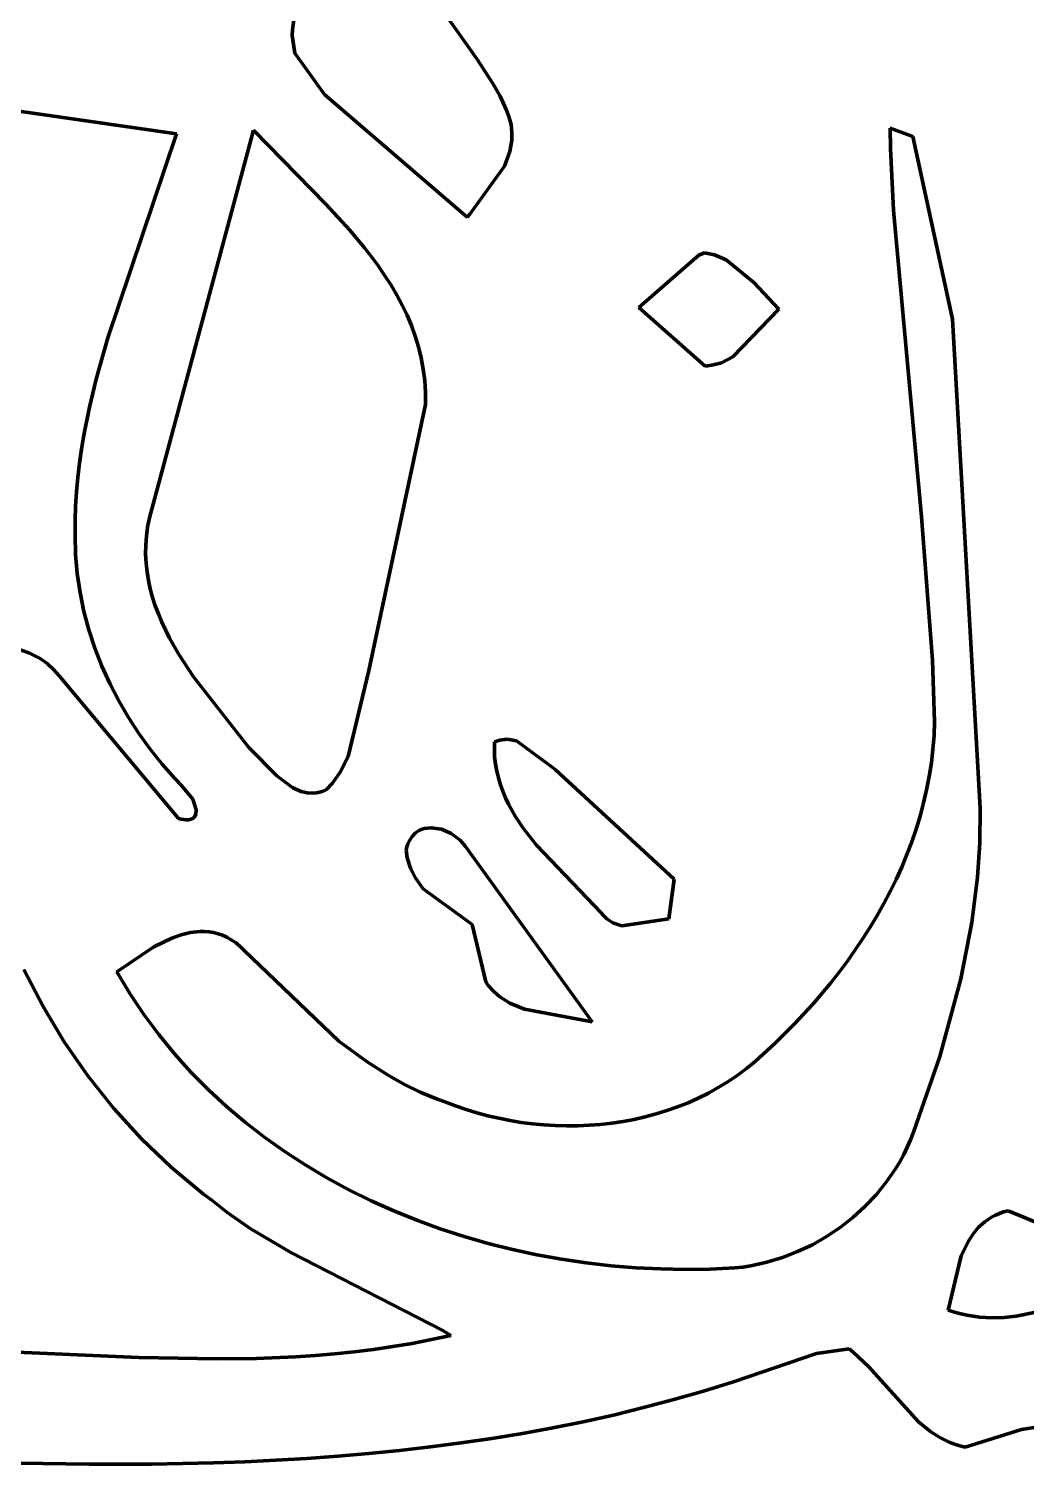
# Model space of a CAD drawing. Header units: millimetres. Extents: x 0 to 14, y 0 to 17.6.
# Drawn here: x 1.681 to 2.643, y 9.77 to 11.154 of the extents above; entities that cross this region are included whole.
import ezdxf

# ---------------------------------------------------------------- set-up
doc = ezdxf.new("R2010")
doc.units = ezdxf.units.MM
doc.layers.add('color#010506ff', color=7, linetype='CONTINUOUS', lineweight=100)
doc.layers.add('color#ffffffff', color=7, linetype='CONTINUOUS', lineweight=100)

msp = doc.modelspace()

# ---------------------------------------------------------------- linework, layer by layer
at = {"layer": 'color#010506ff'}
for p, q in [((2.1134, 11.1254), (2.0681, 11.1894)), ((1.9373, 11.1661), (1.9356, 11.1531)), ((1.9356, 11.1531), (1.9353, 11.1479)), ((1.9353, 11.1479), (1.9379, 11.1309)), ((1.9379, 11.1309), (1.9666, 11.0911)), ((2.1291, 11.1017), (2.1134, 11.1254)), ((1.8238, 11.0532), (1.4625, 11.1049)), ((1.9666, 11.0911), (2.1042, 10.9727)), ((2.136, 11.0894), (2.1291, 11.1017)), ((2.1419, 11.0765), (2.136, 11.0894)), ((2.1445, 11.0699), (2.1419, 11.0765)), ((2.1465, 11.0621), (2.1445, 11.0699)), ((2.1474, 11.0544), (2.1465, 11.0621)), ((1.7576, 10.8564), (1.8238, 11.0532)), ((1.8982, 11.0567), (1.7978, 10.6829)), ((1.968, 10.9853), (1.8982, 11.0567)), ((2.1454, 11.036), (2.1473, 11.0469)), ((2.1473, 11.0469), (2.1474, 11.0544)), ((2.5121, 11.0587), (2.5126, 11.0389)), ((2.5341, 11.0504), (2.5121, 11.0587)), ((2.5722, 10.8743), (2.5341, 11.0504)), ((2.1402, 11.022), (2.1454, 11.036)), ((2.5126, 11.0389), (2.5154, 10.9796)), ((2.1066, 10.9755), (2.1402, 11.022)), ((1.9909, 10.9603), (1.968, 10.9853)), ((2.5154, 10.9796), (2.5425, 10.6837)), ((2.1042, 10.9727), (2.1066, 10.9755)), ((2.0053, 10.9431), (1.9909, 10.9603)), ((2.0121, 10.9343), (2.0053, 10.9431)), ((2.3275, 10.9362), (2.2698, 10.8855)), ((2.333, 10.9383), (2.3275, 10.9362)), ((2.3426, 10.9365), (2.333, 10.9383)), ((2.3541, 10.9317), (2.3426, 10.9365)), ((2.0187, 10.9254), (2.0121, 10.9343)), ((2.0249, 10.9163), (2.0187, 10.9254)), ((2.3808, 10.9096), (2.3541, 10.9317)), ((2.0308, 10.907), (2.0249, 10.9163)), ((2.4047, 10.8839), (2.3808, 10.9096)), ((2.0364, 10.8976), (2.0308, 10.907)), ((2.0415, 10.888), (2.0364, 10.8976)), ((2.0462, 10.8782), (2.0415, 10.888)), ((2.2698, 10.8855), (2.3338, 10.8291)), ((2.3604, 10.8381), (2.4047, 10.8839)), ((2.0504, 10.8682), (2.0462, 10.8782)), ((2.0541, 10.858), (2.0504, 10.8682)), ((2.5991, 10.4027), (2.5722, 10.8743)), ((1.7464, 10.8164), (1.7576, 10.8564)), ((2.0573, 10.8477), (2.0541, 10.858)), ((2.0599, 10.837), (2.0573, 10.8477)), ((2.0619, 10.8262), (2.0599, 10.837)), ((2.0632, 10.8151), (2.0619, 10.8262)), ((2.3338, 10.8291), (2.3403, 10.8299)), ((2.3403, 10.8299), (2.3494, 10.8324)), ((2.3494, 10.8324), (2.3604, 10.8381)), ((1.74, 10.7896), (1.7464, 10.8164)), ((2.0639, 10.8038), (2.0632, 10.8151)), ((2.0639, 10.7922), (2.0639, 10.8038)), ((1.7346, 10.7626), (1.74, 10.7896)), ((2.0093, 10.5355), (2.0639, 10.7922)), ((1.7323, 10.749), (1.7346, 10.7626)), ((1.7304, 10.7354), (1.7323, 10.749)), ((1.7288, 10.7217), (1.7304, 10.7354)), ((1.7275, 10.7079), (1.7288, 10.7217)), ((1.7266, 10.6941), (1.7275, 10.7079)), ((1.7261, 10.6802), (1.7266, 10.6941)), ((1.726, 10.6662), (1.7261, 10.6802)), ((1.796, 10.6739), (1.7948, 10.6651)), ((1.7978, 10.6829), (1.796, 10.6739)), ((2.5425, 10.6837), (2.5529, 10.5455)), ((1.7265, 10.6476), (1.726, 10.6662)), ((1.7948, 10.6651), (1.7942, 10.6564)), ((1.7281, 10.629), (1.7265, 10.6476)), ((1.7942, 10.6564), (1.7941, 10.6478)), ((1.7941, 10.6478), (1.7945, 10.6392)), ((1.7945, 10.6392), (1.7954, 10.6308)), ((1.7308, 10.6107), (1.7281, 10.629)), ((1.7954, 10.6308), (1.7968, 10.6225)), ((1.7968, 10.6225), (1.7986, 10.6142)), ((1.7346, 10.5925), (1.7308, 10.6107)), ((1.7986, 10.6142), (1.8008, 10.6061)), ((1.8008, 10.6061), (1.8034, 10.598)), ((1.7394, 10.5747), (1.7346, 10.5925)), ((1.8034, 10.598), (1.8064, 10.5901)), ((1.8064, 10.5901), (1.8097, 10.5822)), ((1.8097, 10.5822), (1.8172, 10.5668)), ((1.7452, 10.5571), (1.7394, 10.5747)), ((1.8172, 10.5668), (1.8258, 10.5517)), ((1.6696, 10.5567), (1.6813, 10.5527)), ((1.6813, 10.5527), (1.6923, 10.5471)), ((1.7519, 10.5398), (1.7452, 10.5571)), ((1.8258, 10.5517), (1.8402, 10.5296)), ((1.6923, 10.5471), (1.699, 10.5424)), ((1.699, 10.5424), (1.7053, 10.5367)), ((1.7053, 10.5367), (1.711, 10.5301)), ((1.7596, 10.5229), (1.7519, 10.5398)), ((1.9894, 10.4526), (2.0093, 10.5355)), ((2.5529, 10.5455), (2.555, 10.4861)), ((1.711, 10.5301), (1.8257, 10.3929)), ((1.7681, 10.5064), (1.7596, 10.5229)), ((1.8402, 10.5296), (1.8935, 10.4614)), ((1.7774, 10.4903), (1.7681, 10.5064)), ((1.7876, 10.4748), (1.7774, 10.4903)), ((2.555, 10.4861), (2.5545, 10.4728)), ((1.7985, 10.4597), (1.7876, 10.4748)), ((2.1356, 10.4685), (2.1304, 10.4668)), ((2.1304, 10.4668), (2.1304, 10.4595)), ((2.1429, 10.4693), (2.1356, 10.4685)), ((2.1517, 10.4678), (2.1429, 10.4693)), ((2.1873, 10.4414), (2.1517, 10.4678)), ((2.5545, 10.4728), (2.5534, 10.4596)), ((1.8101, 10.4452), (1.7985, 10.4597)), ((1.8935, 10.4614), (1.9207, 10.4341)), ((1.9818, 10.4375), (1.9894, 10.4526)), ((2.1304, 10.4595), (2.1307, 10.4524)), ((2.1307, 10.4524), (2.1316, 10.4454)), ((2.5534, 10.4596), (2.5519, 10.4465)), ((1.8224, 10.4313), (1.8101, 10.4452)), ((1.9744, 10.4271), (1.9818, 10.4375)), ((2.1316, 10.4454), (2.1328, 10.4386)), ((2.1328, 10.4386), (2.1343, 10.432)), ((2.1891, 10.4401), (2.1873, 10.4414)), ((2.3038, 10.3344), (2.1891, 10.4401)), ((2.5519, 10.4465), (2.5498, 10.4335)), ((1.8288, 10.4246), (1.8224, 10.4313)), ((1.8396, 10.4115), (1.8288, 10.4246)), ((1.9207, 10.4341), (1.9359, 10.4224)), ((1.9685, 10.4207), (1.9744, 10.4271)), ((2.1343, 10.432), (2.1363, 10.4255)), ((2.1363, 10.4255), (2.1385, 10.4191)), ((2.5498, 10.4335), (2.5473, 10.4206)), ((1.8428, 10.4014), (1.8396, 10.4115)), ((1.9359, 10.4224), (1.9441, 10.4188)), ((1.9441, 10.4188), (1.9499, 10.4175)), ((1.9499, 10.4175), (1.9558, 10.4173)), ((1.9558, 10.4173), (1.9589, 10.4176)), ((1.9589, 10.4176), (1.9621, 10.4183)), ((1.9621, 10.4183), (1.9653, 10.4193)), ((1.9653, 10.4193), (1.9685, 10.4207)), ((2.1385, 10.4191), (2.1411, 10.4129)), ((2.1411, 10.4129), (2.144, 10.4068)), ((2.5473, 10.4206), (2.5444, 10.4079)), ((1.8414, 10.3948), (1.8425, 10.3971)), ((1.8425, 10.3971), (1.8428, 10.4014)), ((2.144, 10.4068), (2.1506, 10.395)), ((2.5444, 10.4079), (2.541, 10.3952)), ((2.5986, 10.3694), (2.5991, 10.4027)), ((1.8257, 10.3929), (1.8285, 10.3922)), ((1.8285, 10.3922), (1.8309, 10.3918)), ((1.8309, 10.3918), (1.8331, 10.3916)), ((1.8331, 10.3916), (1.8351, 10.3916)), ((1.8351, 10.3916), (1.8368, 10.3919)), ((1.8368, 10.3919), (1.8395, 10.393)), ((1.8395, 10.393), (1.8414, 10.3948)), ((2.0626, 10.3831), (2.0583, 10.3815)), ((2.0696, 10.384), (2.0626, 10.3831)), ((2.0794, 10.3825), (2.0696, 10.384)), ((2.0889, 10.3783), (2.0794, 10.3825)), ((2.1506, 10.395), (2.1582, 10.3836)), ((2.1582, 10.3836), (2.1709, 10.3672)), ((2.5372, 10.3827), (2.5329, 10.3704)), ((2.541, 10.3952), (2.5372, 10.3827)), ((2.047, 10.3684), (2.046, 10.3655)), ((2.0481, 10.3711), (2.047, 10.3684)), ((2.051, 10.3755), (2.0481, 10.3711)), ((2.0544, 10.379), (2.051, 10.3755)), ((2.0583, 10.3815), (2.0544, 10.379)), ((2.0974, 10.372), (2.0889, 10.3783)), ((2.1026, 10.366), (2.0974, 10.372)), ((2.5329, 10.3704), (2.5283, 10.3582)), ((2.5964, 10.3364), (2.5986, 10.3694)), ((2.046, 10.3655), (2.0452, 10.3624)), ((2.0452, 10.3624), (2.0463, 10.3551)), ((2.0463, 10.3551), (2.0494, 10.345)), ((2.2247, 10.1969), (2.1026, 10.366)), ((2.1709, 10.3672), (2.2335, 10.302)), ((2.5283, 10.3582), (2.5233, 10.3461)), ((2.0494, 10.345), (2.0539, 10.3359)), ((2.5233, 10.3461), (2.5179, 10.3342)), ((2.0539, 10.3359), (2.0618, 10.3251)), ((2.2988, 10.296), (2.3038, 10.3344)), ((2.5179, 10.3342), (2.5122, 10.3225)), ((2.5909, 10.2926), (2.5964, 10.3364)), ((2.0618, 10.3251), (2.109, 10.2907)), ((2.5122, 10.3225), (2.5061, 10.3109)), ((2.2335, 10.302), (2.2352, 10.2998)), ((2.2352, 10.2998), (2.2389, 10.2962)), ((2.4996, 10.2994), (2.4929, 10.2882)), ((2.5061, 10.3109), (2.4996, 10.2994)), ((2.109, 10.2907), (2.1222, 10.2353)), ((2.2389, 10.2962), (2.2448, 10.2922)), ((2.2448, 10.2922), (2.2535, 10.2895)), ((2.2535, 10.2895), (2.2988, 10.296)), ((2.4929, 10.2882), (2.4858, 10.2771)), ((2.5803, 10.2383), (2.5909, 10.2926)), ((1.8194, 10.2776), (1.8019, 10.2691)), ((1.8284, 10.2808), (1.8194, 10.2776)), ((1.8374, 10.2829), (1.8284, 10.2808)), ((1.8463, 10.2839), (1.8374, 10.2829)), ((1.8508, 10.2839), (1.8463, 10.2839)), ((1.8552, 10.2836), (1.8508, 10.2839)), ((1.8596, 10.2829), (1.8552, 10.2836)), ((1.864, 10.2818), (1.8596, 10.2829)), ((1.8683, 10.2803), (1.864, 10.2818)), ((1.8725, 10.2784), (1.8683, 10.2803)), ((1.8767, 10.276), (1.8725, 10.2784)), ((1.8808, 10.2732), (1.8767, 10.276)), ((1.8848, 10.2698), (1.8808, 10.2732)), ((2.4858, 10.2771), (2.4785, 10.2661)), ((1.8019, 10.2691), (1.7663, 10.2451)), ((1.8888, 10.266), (1.8848, 10.2698)), ((1.9805, 10.1783), (1.8888, 10.266)), ((2.4785, 10.2661), (2.4709, 10.2554)), ((1.6951, 10.2117), (1.6767, 10.2472)), ((1.7663, 10.2451), (1.7788, 10.2241)), ((2.463, 10.2448), (2.4548, 10.2345)), ((2.4709, 10.2554), (2.463, 10.2448)), ((2.1222, 10.2353), (2.1246, 10.2319)), ((2.1246, 10.2319), (2.1298, 10.226)), ((2.4548, 10.2345), (2.4378, 10.2143)), ((2.5601, 10.1635), (2.5803, 10.2383)), ((1.7788, 10.2241), (1.7923, 10.204)), ((2.1298, 10.226), (2.1356, 10.2209)), ((2.1356, 10.2209), (2.1452, 10.2148)), ((1.7156, 10.1774), (1.6951, 10.2117)), ((1.7923, 10.204), (1.8067, 10.1846)), ((2.1452, 10.2148), (2.1594, 10.209)), ((2.1594, 10.209), (2.2247, 10.1969)), ((2.4378, 10.2143), (2.42, 10.1949)), ((2.42, 10.1949), (2.4014, 10.1764)), ((1.7384, 10.1446), (1.7156, 10.1774)), ((1.8067, 10.1846), (1.8218, 10.166)), ((2.0076, 10.1582), (1.9805, 10.1783)), ((2.4014, 10.1764), (2.3821, 10.1587)), ((1.8218, 10.166), (1.8378, 10.1483)), ((2.5348, 10.0904), (2.5601, 10.1635)), ((1.8378, 10.1483), (1.8546, 10.1313)), ((2.0289, 10.1446), (2.0076, 10.1582)), ((2.3736, 10.1518), (2.3647, 10.1452)), ((2.3821, 10.1587), (2.3736, 10.1518)), ((1.7633, 10.1134), (1.7384, 10.1446)), ((2.0436, 10.1365), (2.0289, 10.1446)), ((2.0589, 10.1291), (2.0436, 10.1365)), ((2.3464, 10.1334), (2.3368, 10.1281)), ((2.3557, 10.1391), (2.3464, 10.1334)), ((2.3647, 10.1452), (2.3557, 10.1391)), ((1.8546, 10.1313), (1.8721, 10.1152)), ((2.0747, 10.1225), (2.0589, 10.1291)), ((2.0828, 10.1196), (2.0747, 10.1225)), ((2.0929, 10.1157), (2.0828, 10.1196)), ((2.3271, 10.1233), (2.3172, 10.1188)), ((2.3368, 10.1281), (2.3271, 10.1233)), ((1.7902, 10.0839), (1.7633, 10.1134)), ((1.8721, 10.1152), (1.8903, 10.0998)), ((2.1032, 10.1122), (2.0929, 10.1157)), ((2.1136, 10.1091), (2.1032, 10.1122)), ((2.1241, 10.1062), (2.1136, 10.1091)), ((2.1348, 10.1038), (2.1241, 10.1062)), ((2.2865, 10.108), (2.2759, 10.1052)), ((2.2968, 10.1112), (2.2865, 10.108)), ((2.3071, 10.1148), (2.2968, 10.1112)), ((2.3172, 10.1188), (2.3071, 10.1148)), ((1.8903, 10.0998), (1.9091, 10.0852)), ((2.1455, 10.1017), (2.1348, 10.1038)), ((2.1564, 10.0999), (2.1455, 10.1017)), ((2.1672, 10.0985), (2.1564, 10.0999)), ((2.1782, 10.0975), (2.1672, 10.0985)), ((2.1891, 10.0968), (2.1782, 10.0975)), ((2.2001, 10.0965), (2.1891, 10.0968)), ((2.2111, 10.0966), (2.2001, 10.0965)), ((2.222, 10.0971), (2.2111, 10.0966)), ((2.2329, 10.0979), (2.222, 10.0971)), ((2.2438, 10.0991), (2.2329, 10.0979)), ((2.2546, 10.1008), (2.2438, 10.0991)), ((2.2653, 10.1028), (2.2546, 10.1008)), ((2.2759, 10.1052), (2.2653, 10.1028)), ((1.8191, 10.0563), (1.7902, 10.0839)), ((1.9091, 10.0852), (1.9285, 10.0715)), ((2.5287, 10.0759), (2.5319, 10.0831)), ((2.5319, 10.0831), (2.5348, 10.0904)), ((1.9285, 10.0715), (1.9485, 10.0585)), ((2.5214, 10.0619), (2.5252, 10.0688)), ((2.5252, 10.0688), (2.5287, 10.0759)), ((1.8499, 10.0307), (1.8191, 10.0563)), ((1.9485, 10.0585), (1.969, 10.0463)), ((2.5084, 10.0423), (2.5173, 10.0552)), ((2.5173, 10.0552), (2.5214, 10.0619)), ((1.969, 10.0463), (1.9901, 10.0349)), ((2.4985, 10.0301), (2.5084, 10.0423)), ((1.8578, 10.0247), (1.8499, 10.0307)), ((1.8723, 10.0133), (1.8578, 10.0247)), ((1.9901, 10.0349), (2.0115, 10.0243)), ((2.0115, 10.0243), (2.0334, 10.0145)), ((2.4877, 10.0187), (2.4985, 10.0301)), ((1.8949, 9.9976), (1.8723, 10.0133)), ((2.0334, 10.0145), (2.0557, 10.0055)), ((2.4761, 10.0081), (2.4877, 10.0187)), ((2.61, 10.0086), (2.6033, 10.0041)), ((2.6136, 10.0105), (2.61, 10.0086)), ((2.6175, 10.0121), (2.6136, 10.0105)), ((2.6216, 10.0135), (2.6175, 10.0121)), ((2.6259, 10.0146), (2.6216, 10.0135)), ((2.6534, 10.0032), (2.6259, 10.0146)), ((1.9342, 9.9744), (1.8949, 9.9976)), ((2.0557, 10.0055), (2.0783, 9.9973)), ((2.0783, 9.9973), (2.1013, 9.9899)), ((2.4508, 9.9897), (2.4638, 9.9984)), ((2.4638, 9.9984), (2.4761, 10.0081)), ((2.5975, 9.9988), (2.5924, 9.9927)), ((2.6033, 10.0041), (2.5975, 9.9988)), ((2.1013, 9.9899), (2.1244, 9.9832)), ((2.1244, 9.9832), (2.1479, 9.9773)), ((2.4229, 9.9752), (2.4371, 9.9819)), ((2.4371, 9.9819), (2.4508, 9.9897)), ((2.5879, 9.986), (2.5807, 9.9711)), ((2.5924, 9.9927), (2.5879, 9.986)), ((2.0806, 9.8992), (1.9342, 9.9744)), ((2.1479, 9.9773), (2.1714, 9.9722)), ((2.1714, 9.9722), (2.1952, 9.9679)), ((2.1952, 9.9679), (2.219, 9.9644)), ((2.3932, 9.965), (2.4083, 9.9695)), ((2.4083, 9.9695), (2.4229, 9.9752)), ((2.5807, 9.9711), (2.5681, 9.9188)), ((2.219, 9.9644), (2.243, 9.9616)), ((2.243, 9.9616), (2.2669, 9.9597)), ((2.2669, 9.9597), (2.2909, 9.9585)), ((2.2909, 9.9585), (2.3147, 9.9581)), ((2.3147, 9.9581), (2.3386, 9.9584)), ((2.3386, 9.9584), (2.3623, 9.9595)), ((2.3623, 9.9595), (2.3701, 9.9604)), ((2.3701, 9.9604), (2.3779, 9.9616)), ((2.3779, 9.9616), (2.3932, 9.965)), ((2.5681, 9.9188), (2.5742, 9.9169)), ((2.5742, 9.9169), (2.5803, 9.9152)), ((2.5803, 9.9152), (2.5863, 9.9139)), ((2.5863, 9.9139), (2.5983, 9.9121)), ((2.5983, 9.9121), (2.6102, 9.9114)), ((2.6102, 9.9114), (2.622, 9.9118)), ((2.622, 9.9118), (2.6336, 9.9131)), ((2.6336, 9.9131), (2.651, 9.9166)), ((2.0884, 9.8945), (2.0806, 9.8992)), ((2.0325, 9.8836), (2.0512, 9.8867)), ((2.0512, 9.8867), (2.0698, 9.8904)), ((2.0698, 9.8904), (2.0884, 9.8945)), ((1.5605, 9.883), (1.7876, 9.8733)), ((1.7876, 9.8733), (1.8632, 9.8718)), ((1.8632, 9.8718), (1.901, 9.8723)), ((1.901, 9.8723), (1.9387, 9.8738)), ((1.9387, 9.8738), (1.9575, 9.875)), ((1.9575, 9.875), (1.9763, 9.8766)), ((1.9763, 9.8766), (1.9951, 9.8785)), ((1.9951, 9.8785), (2.0138, 9.8808)), ((2.0138, 9.8808), (2.0325, 9.8836)), ((2.441, 9.8769), (2.361, 9.8497)), ((2.4726, 9.8815), (2.441, 9.8769)), ((2.4766, 9.8784), (2.4726, 9.8815)), ((2.4914, 9.8646), (2.4766, 9.8784)), ((2.5396, 9.8111), (2.4914, 9.8646)), ((2.361, 9.8497), (2.3322, 9.8408)), ((2.3034, 9.8325), (2.2744, 9.8248)), ((2.3322, 9.8408), (2.3034, 9.8325)), ((2.2453, 9.8177), (2.2161, 9.8112)), ((2.2744, 9.8248), (2.2453, 9.8177)), ((2.1868, 9.8053), (2.1574, 9.7999)), ((2.2161, 9.8112), (2.1868, 9.8053)), ((2.5514, 9.8015), (2.5396, 9.8111)), ((2.56, 9.7961), (2.5514, 9.8015)), ((2.6387, 9.8037), (2.5845, 9.7866)), ((2.657, 9.8067), (2.6387, 9.8037)), ((2.0687, 9.7869), (2.0389, 9.7835)), ((2.0983, 9.7908), (2.0687, 9.7869)), ((2.1279, 9.7951), (2.0983, 9.7908)), ((2.1574, 9.7999), (2.1279, 9.7951)), ((2.5692, 9.7915), (2.56, 9.7961)), ((2.5741, 9.7896), (2.5692, 9.7915)), ((2.5792, 9.788), (2.5741, 9.7896)), ((2.5845, 9.7866), (2.5792, 9.788)), ((1.9196, 9.7741), (1.8896, 9.7726)), ((1.9495, 9.7758), (1.9196, 9.7741)), ((1.9793, 9.778), (1.9495, 9.7758)), ((2.0092, 9.7805), (1.9793, 9.778)), ((2.0389, 9.7835), (2.0092, 9.7805)), ((1.7396, 9.7702), (1.6496, 9.7716)), ((1.7996, 9.7703), (1.7396, 9.7702)), ((1.8596, 9.7716), (1.7996, 9.7703)), ((1.8896, 9.7726), (1.8596, 9.7716))]:
    msp.add_line(p, q, dxfattribs=at)
at = {"layer": 'color#ffffffff'}
for p, q in [((2.0681, 11.1894), (2.1134, 11.1254)), ((1.9356, 11.1531), (1.9373, 11.1661)), ((1.9353, 11.1479), (1.9356, 11.1531)), ((1.9379, 11.1309), (1.9353, 11.1479)), ((1.9666, 11.0911), (1.9379, 11.1309)), ((2.1134, 11.1254), (2.1291, 11.1017)), ((1.4625, 11.1049), (1.8238, 11.0532)), ((2.1042, 10.9727), (1.9666, 11.0911)), ((2.1291, 11.1017), (2.136, 11.0894)), ((2.136, 11.0894), (2.1419, 11.0765)), ((2.1419, 11.0765), (2.1445, 11.0699)), ((2.1445, 11.0699), (2.1465, 11.0621)), ((2.1465, 11.0621), (2.1474, 11.0544)), ((1.8238, 11.0532), (1.7576, 10.8564)), ((1.7978, 10.6829), (1.8982, 11.0567)), ((1.8982, 11.0567), (1.968, 10.9853)), ((2.1473, 11.0469), (2.1454, 11.036)), ((2.1474, 11.0544), (2.1473, 11.0469)), ((2.5121, 11.0587), (2.5341, 11.0504)), ((2.5126, 11.0389), (2.5121, 11.0587)), ((2.5341, 11.0504), (2.5722, 10.8743)), ((2.1454, 11.036), (2.1402, 11.022)), ((2.5154, 10.9796), (2.5126, 11.0389)), ((2.1402, 11.022), (2.1066, 10.9755)), ((1.968, 10.9853), (1.9909, 10.9603)), ((2.5425, 10.6837), (2.5154, 10.9796)), ((2.1066, 10.9755), (2.1042, 10.9727)), ((1.9909, 10.9603), (2.0053, 10.9431)), ((2.0053, 10.9431), (2.0121, 10.9343)), ((2.2698, 10.8855), (2.3275, 10.9362)), ((2.3275, 10.9362), (2.333, 10.9383)), ((2.333, 10.9383), (2.3426, 10.9365)), ((2.3426, 10.9365), (2.3541, 10.9317)), ((2.0121, 10.9343), (2.0187, 10.9254)), ((2.0187, 10.9254), (2.0249, 10.9163)), ((2.3541, 10.9317), (2.3808, 10.9096)), ((2.0249, 10.9163), (2.0308, 10.907)), ((2.3808, 10.9096), (2.4047, 10.8839)), ((2.0308, 10.907), (2.0364, 10.8976)), ((2.0364, 10.8976), (2.0415, 10.888)), ((2.0415, 10.888), (2.0462, 10.8782)), ((2.3338, 10.8291), (2.2698, 10.8855)), ((2.4047, 10.8839), (2.3604, 10.8381)), ((2.0462, 10.8782), (2.0504, 10.8682)), ((2.0504, 10.8682), (2.0541, 10.858)), ((2.5722, 10.8743), (2.5991, 10.4027)), ((1.7576, 10.8564), (1.7464, 10.8164)), ((2.0541, 10.858), (2.0573, 10.8477)), ((2.0573, 10.8477), (2.0599, 10.837)), ((2.0599, 10.837), (2.0619, 10.8262)), ((2.0619, 10.8262), (2.0632, 10.8151)), ((2.3403, 10.8299), (2.3338, 10.8291)), ((2.3494, 10.8324), (2.3403, 10.8299)), ((2.3604, 10.8381), (2.3494, 10.8324)), ((1.7464, 10.8164), (1.74, 10.7896)), ((2.0632, 10.8151), (2.0639, 10.8038)), ((2.0639, 10.8038), (2.0639, 10.7922)), ((1.74, 10.7896), (1.7346, 10.7626)), ((2.0639, 10.7922), (2.0093, 10.5355)), ((1.7346, 10.7626), (1.7323, 10.749)), ((1.7323, 10.749), (1.7304, 10.7354)), ((1.7304, 10.7354), (1.7288, 10.7217)), ((1.7288, 10.7217), (1.7275, 10.7079)), ((1.7275, 10.7079), (1.7266, 10.6941)), ((1.7266, 10.6941), (1.7261, 10.6802)), ((1.7261, 10.6802), (1.726, 10.6662)), ((1.7948, 10.6651), (1.796, 10.6739)), ((1.796, 10.6739), (1.7978, 10.6829)), ((2.5529, 10.5455), (2.5425, 10.6837)), ((1.726, 10.6662), (1.7265, 10.6476)), ((1.7942, 10.6564), (1.7948, 10.6651)), ((1.7265, 10.6476), (1.7281, 10.629)), ((1.7941, 10.6478), (1.7942, 10.6564)), ((1.7945, 10.6392), (1.7941, 10.6478)), ((1.7954, 10.6308), (1.7945, 10.6392)), ((1.7281, 10.629), (1.7308, 10.6107)), ((1.7968, 10.6225), (1.7954, 10.6308)), ((1.7986, 10.6142), (1.7968, 10.6225)), ((1.7308, 10.6107), (1.7346, 10.5925)), ((1.8008, 10.6061), (1.7986, 10.6142)), ((1.8034, 10.598), (1.8008, 10.6061)), ((1.7346, 10.5925), (1.7394, 10.5747)), ((1.8064, 10.5901), (1.8034, 10.598)), ((1.8097, 10.5822), (1.8064, 10.5901)), ((1.8172, 10.5668), (1.8097, 10.5822)), ((1.7394, 10.5747), (1.7452, 10.5571)), ((1.8258, 10.5517), (1.8172, 10.5668)), ((1.6813, 10.5527), (1.6696, 10.5567)), ((1.6923, 10.5471), (1.6813, 10.5527)), ((1.7452, 10.5571), (1.7519, 10.5398)), ((1.8402, 10.5296), (1.8258, 10.5517)), ((1.699, 10.5424), (1.6923, 10.5471)), ((1.7053, 10.5367), (1.699, 10.5424)), ((1.711, 10.5301), (1.7053, 10.5367)), ((1.7519, 10.5398), (1.7596, 10.5229)), ((2.0093, 10.5355), (1.9894, 10.4526)), ((2.555, 10.4861), (2.5529, 10.5455)), ((1.8257, 10.3929), (1.711, 10.5301)), ((1.7596, 10.5229), (1.7681, 10.5064)), ((1.8935, 10.4614), (1.8402, 10.5296)), ((1.7681, 10.5064), (1.7774, 10.4903)), ((1.7774, 10.4903), (1.7876, 10.4748)), ((2.5545, 10.4728), (2.555, 10.4861)), ((1.7876, 10.4748), (1.7985, 10.4597)), ((2.1304, 10.4668), (2.1356, 10.4685)), ((2.1304, 10.4595), (2.1304, 10.4668)), ((2.1356, 10.4685), (2.1429, 10.4693)), ((2.1429, 10.4693), (2.1517, 10.4678)), ((2.1517, 10.4678), (2.1873, 10.4414)), ((2.5534, 10.4596), (2.5545, 10.4728)), ((1.7985, 10.4597), (1.8101, 10.4452)), ((1.9207, 10.4341), (1.8935, 10.4614)), ((1.9894, 10.4526), (1.9818, 10.4375)), ((2.1307, 10.4524), (2.1304, 10.4595)), ((2.1316, 10.4454), (2.1307, 10.4524)), ((2.5519, 10.4465), (2.5534, 10.4596)), ((1.8101, 10.4452), (1.8224, 10.4313)), ((1.9818, 10.4375), (1.9744, 10.4271)), ((2.1328, 10.4386), (2.1316, 10.4454)), ((2.1343, 10.432), (2.1328, 10.4386)), ((2.1873, 10.4414), (2.1891, 10.4401)), ((2.1891, 10.4401), (2.3038, 10.3344)), ((2.5498, 10.4335), (2.5519, 10.4465)), ((1.8224, 10.4313), (1.8288, 10.4246)), ((1.8288, 10.4246), (1.8396, 10.4115)), ((1.9359, 10.4224), (1.9207, 10.4341)), ((1.9744, 10.4271), (1.9685, 10.4207)), ((2.1363, 10.4255), (2.1343, 10.432)), ((2.1385, 10.4191), (2.1363, 10.4255)), ((2.5473, 10.4206), (2.5498, 10.4335)), ((1.8396, 10.4115), (1.8428, 10.4014)), ((1.9441, 10.4188), (1.9359, 10.4224)), ((1.9499, 10.4175), (1.9441, 10.4188)), ((1.9558, 10.4173), (1.9499, 10.4175)), ((1.9589, 10.4176), (1.9558, 10.4173)), ((1.9621, 10.4183), (1.9589, 10.4176)), ((1.9653, 10.4193), (1.9621, 10.4183)), ((1.9685, 10.4207), (1.9653, 10.4193)), ((2.1411, 10.4129), (2.1385, 10.4191)), ((2.144, 10.4068), (2.1411, 10.4129)), ((2.5444, 10.4079), (2.5473, 10.4206)), ((1.8425, 10.3971), (1.8414, 10.3948)), ((1.8428, 10.4014), (1.8425, 10.3971)), ((2.1506, 10.395), (2.144, 10.4068)), ((2.541, 10.3952), (2.5444, 10.4079)), ((2.5991, 10.4027), (2.5986, 10.3694)), ((1.8285, 10.3922), (1.8257, 10.3929)), ((1.8309, 10.3918), (1.8285, 10.3922)), ((1.8331, 10.3916), (1.8309, 10.3918)), ((1.8351, 10.3916), (1.8331, 10.3916)), ((1.8368, 10.3919), (1.8351, 10.3916)), ((1.8395, 10.393), (1.8368, 10.3919)), ((1.8414, 10.3948), (1.8395, 10.393)), ((2.0583, 10.3815), (2.0626, 10.3831)), ((2.0626, 10.3831), (2.0696, 10.384)), ((2.0696, 10.384), (2.0794, 10.3825)), ((2.0794, 10.3825), (2.0889, 10.3783)), ((2.1582, 10.3836), (2.1506, 10.395)), ((2.1709, 10.3672), (2.1582, 10.3836)), ((2.5329, 10.3704), (2.5372, 10.3827)), ((2.5372, 10.3827), (2.541, 10.3952)), ((2.046, 10.3655), (2.047, 10.3684)), ((2.047, 10.3684), (2.0481, 10.3711)), ((2.0481, 10.3711), (2.051, 10.3755)), ((2.051, 10.3755), (2.0544, 10.379)), ((2.0544, 10.379), (2.0583, 10.3815)), ((2.0889, 10.3783), (2.0974, 10.372)), ((2.0974, 10.372), (2.1026, 10.366)), ((2.5283, 10.3582), (2.5329, 10.3704)), ((2.5986, 10.3694), (2.5964, 10.3364)), ((2.0452, 10.3624), (2.046, 10.3655)), ((2.0463, 10.3551), (2.0452, 10.3624)), ((2.0494, 10.345), (2.0463, 10.3551)), ((2.1026, 10.366), (2.2247, 10.1969)), ((2.2335, 10.302), (2.1709, 10.3672)), ((2.5233, 10.3461), (2.5283, 10.3582)), ((2.0539, 10.3359), (2.0494, 10.345)), ((2.5179, 10.3342), (2.5233, 10.3461)), ((2.0618, 10.3251), (2.0539, 10.3359)), ((2.3038, 10.3344), (2.2988, 10.296)), ((2.5122, 10.3225), (2.5179, 10.3342)), ((2.5964, 10.3364), (2.5909, 10.2926)), ((2.109, 10.2907), (2.0618, 10.3251)), ((2.5061, 10.3109), (2.5122, 10.3225)), ((2.2352, 10.2998), (2.2335, 10.302)), ((2.2389, 10.2962), (2.2352, 10.2998)), ((2.4929, 10.2882), (2.4996, 10.2994)), ((2.4996, 10.2994), (2.5061, 10.3109)), ((2.1222, 10.2353), (2.109, 10.2907)), ((2.2448, 10.2922), (2.2389, 10.2962)), ((2.2535, 10.2895), (2.2448, 10.2922)), ((2.2988, 10.296), (2.2535, 10.2895)), ((2.4858, 10.2771), (2.4929, 10.2882)), ((2.5909, 10.2926), (2.5803, 10.2383)), ((1.8019, 10.2691), (1.8194, 10.2776)), ((1.8194, 10.2776), (1.8284, 10.2808)), ((1.8284, 10.2808), (1.8374, 10.2829)), ((1.8374, 10.2829), (1.8463, 10.2839)), ((1.8463, 10.2839), (1.8508, 10.2839)), ((1.8508, 10.2839), (1.8552, 10.2836)), ((1.8552, 10.2836), (1.8596, 10.2829)), ((1.8596, 10.2829), (1.864, 10.2818)), ((1.864, 10.2818), (1.8683, 10.2803)), ((1.8683, 10.2803), (1.8725, 10.2784)), ((1.8725, 10.2784), (1.8767, 10.276)), ((1.8767, 10.276), (1.8808, 10.2732)), ((1.8808, 10.2732), (1.8848, 10.2698)), ((2.4785, 10.2661), (2.4858, 10.2771)), ((1.7663, 10.2451), (1.8019, 10.2691)), ((1.8848, 10.2698), (1.8888, 10.266)), ((1.8888, 10.266), (1.9805, 10.1783)), ((2.4709, 10.2554), (2.4785, 10.2661)), ((1.6767, 10.2472), (1.6951, 10.2117)), ((1.7788, 10.2241), (1.7663, 10.2451)), ((2.4548, 10.2345), (2.463, 10.2448)), ((2.463, 10.2448), (2.4709, 10.2554)), ((2.1246, 10.2319), (2.1222, 10.2353)), ((2.1298, 10.226), (2.1246, 10.2319)), ((2.4378, 10.2143), (2.4548, 10.2345)), ((2.5803, 10.2383), (2.5601, 10.1635)), ((1.7923, 10.204), (1.7788, 10.2241)), ((2.1356, 10.2209), (2.1298, 10.226)), ((2.1452, 10.2148), (2.1356, 10.2209)), ((1.6951, 10.2117), (1.7156, 10.1774)), ((1.8067, 10.1846), (1.7923, 10.204)), ((2.1594, 10.209), (2.1452, 10.2148)), ((2.2247, 10.1969), (2.1594, 10.209)), ((2.42, 10.1949), (2.4378, 10.2143)), ((2.4014, 10.1764), (2.42, 10.1949)), ((1.7156, 10.1774), (1.7384, 10.1446)), ((1.8218, 10.166), (1.8067, 10.1846)), ((1.9805, 10.1783), (2.0076, 10.1582)), ((2.3821, 10.1587), (2.4014, 10.1764)), ((1.8378, 10.1483), (1.8218, 10.166)), ((2.5601, 10.1635), (2.5348, 10.0904)), ((1.8546, 10.1313), (1.8378, 10.1483)), ((2.0076, 10.1582), (2.0289, 10.1446)), ((2.3647, 10.1452), (2.3736, 10.1518)), ((2.3736, 10.1518), (2.3821, 10.1587)), ((1.7384, 10.1446), (1.7633, 10.1134)), ((2.0289, 10.1446), (2.0436, 10.1365)), ((2.0436, 10.1365), (2.0589, 10.1291)), ((2.3368, 10.1281), (2.3464, 10.1334)), ((2.3464, 10.1334), (2.3557, 10.1391)), ((2.3557, 10.1391), (2.3647, 10.1452)), ((1.8721, 10.1152), (1.8546, 10.1313)), ((2.0589, 10.1291), (2.0747, 10.1225)), ((2.0747, 10.1225), (2.0828, 10.1196)), ((2.0828, 10.1196), (2.0929, 10.1157)), ((2.3172, 10.1188), (2.3271, 10.1233)), ((2.3271, 10.1233), (2.3368, 10.1281)), ((1.7633, 10.1134), (1.7902, 10.0839)), ((1.8903, 10.0998), (1.8721, 10.1152)), ((2.0929, 10.1157), (2.1032, 10.1122)), ((2.1032, 10.1122), (2.1136, 10.1091)), ((2.1136, 10.1091), (2.1241, 10.1062)), ((2.1241, 10.1062), (2.1348, 10.1038)), ((2.2759, 10.1052), (2.2865, 10.108)), ((2.2865, 10.108), (2.2968, 10.1112)), ((2.2968, 10.1112), (2.3071, 10.1148)), ((2.3071, 10.1148), (2.3172, 10.1188)), ((1.9091, 10.0852), (1.8903, 10.0998)), ((2.1348, 10.1038), (2.1455, 10.1017)), ((2.1455, 10.1017), (2.1564, 10.0999)), ((2.1564, 10.0999), (2.1672, 10.0985)), ((2.1672, 10.0985), (2.1782, 10.0975)), ((2.1782, 10.0975), (2.1891, 10.0968)), ((2.1891, 10.0968), (2.2001, 10.0965)), ((2.2001, 10.0965), (2.2111, 10.0966)), ((2.2111, 10.0966), (2.222, 10.0971)), ((2.222, 10.0971), (2.2329, 10.0979)), ((2.2329, 10.0979), (2.2438, 10.0991)), ((2.2438, 10.0991), (2.2546, 10.1008)), ((2.2546, 10.1008), (2.2653, 10.1028)), ((2.2653, 10.1028), (2.2759, 10.1052)), ((1.7902, 10.0839), (1.8191, 10.0563)), ((1.9285, 10.0715), (1.9091, 10.0852)), ((2.5319, 10.0831), (2.5287, 10.0759)), ((2.5348, 10.0904), (2.5319, 10.0831)), ((1.9485, 10.0585), (1.9285, 10.0715)), ((2.5252, 10.0688), (2.5214, 10.0619)), ((2.5287, 10.0759), (2.5252, 10.0688)), ((1.8191, 10.0563), (1.8499, 10.0307)), ((1.969, 10.0463), (1.9485, 10.0585)), ((2.5173, 10.0552), (2.5084, 10.0423)), ((2.5214, 10.0619), (2.5173, 10.0552)), ((1.9901, 10.0349), (1.969, 10.0463)), ((2.5084, 10.0423), (2.4985, 10.0301)), ((1.8499, 10.0307), (1.8578, 10.0247)), ((1.8578, 10.0247), (1.8723, 10.0133)), ((2.0115, 10.0243), (1.9901, 10.0349)), ((2.0334, 10.0145), (2.0115, 10.0243)), ((2.4985, 10.0301), (2.4877, 10.0187)), ((1.8723, 10.0133), (1.8949, 9.9976)), ((2.0557, 10.0055), (2.0334, 10.0145)), ((2.4877, 10.0187), (2.4761, 10.0081)), ((2.6033, 10.0041), (2.61, 10.0086)), ((2.61, 10.0086), (2.6136, 10.0105)), ((2.6136, 10.0105), (2.6175, 10.0121)), ((2.6175, 10.0121), (2.6216, 10.0135)), ((2.6216, 10.0135), (2.6259, 10.0146)), ((2.6259, 10.0146), (2.6534, 10.0032)), ((1.8949, 9.9976), (1.9342, 9.9744)), ((2.0783, 9.9973), (2.0557, 10.0055)), ((2.1013, 9.9899), (2.0783, 9.9973)), ((2.4638, 9.9984), (2.4508, 9.9897)), ((2.4761, 10.0081), (2.4638, 9.9984)), ((2.5924, 9.9927), (2.5975, 9.9988)), ((2.5975, 9.9988), (2.6033, 10.0041)), ((2.1244, 9.9832), (2.1013, 9.9899)), ((2.1479, 9.9773), (2.1244, 9.9832)), ((2.4371, 9.9819), (2.4229, 9.9752)), ((2.4508, 9.9897), (2.4371, 9.9819)), ((2.5807, 9.9711), (2.5879, 9.986)), ((2.5879, 9.986), (2.5924, 9.9927)), ((1.9342, 9.9744), (2.0806, 9.8992)), ((2.1714, 9.9722), (2.1479, 9.9773)), ((2.1952, 9.9679), (2.1714, 9.9722)), ((2.219, 9.9644), (2.1952, 9.9679)), ((2.4083, 9.9695), (2.3932, 9.965)), ((2.4229, 9.9752), (2.4083, 9.9695)), ((2.5681, 9.9188), (2.5807, 9.9711)), ((2.243, 9.9616), (2.219, 9.9644)), ((2.2669, 9.9597), (2.243, 9.9616)), ((2.2909, 9.9585), (2.2669, 9.9597)), ((2.3147, 9.9581), (2.2909, 9.9585)), ((2.3386, 9.9584), (2.3147, 9.9581)), ((2.3623, 9.9595), (2.3386, 9.9584)), ((2.3701, 9.9604), (2.3623, 9.9595)), ((2.3779, 9.9616), (2.3701, 9.9604)), ((2.3932, 9.965), (2.3779, 9.9616)), ((2.5742, 9.9169), (2.5681, 9.9188)), ((2.5803, 9.9152), (2.5742, 9.9169)), ((2.5863, 9.9139), (2.5803, 9.9152)), ((2.5983, 9.9121), (2.5863, 9.9139)), ((2.6102, 9.9114), (2.5983, 9.9121)), ((2.622, 9.9118), (2.6102, 9.9114)), ((2.6336, 9.9131), (2.622, 9.9118)), ((2.651, 9.9166), (2.6336, 9.9131)), ((2.0806, 9.8992), (2.0884, 9.8945)), ((2.0512, 9.8867), (2.0325, 9.8836)), ((2.0698, 9.8904), (2.0512, 9.8867)), ((2.0884, 9.8945), (2.0698, 9.8904)), ((1.7876, 9.8733), (1.5605, 9.883)), ((1.8632, 9.8718), (1.7876, 9.8733)), ((1.901, 9.8723), (1.8632, 9.8718)), ((1.9387, 9.8738), (1.901, 9.8723)), ((1.9575, 9.875), (1.9387, 9.8738)), ((1.9763, 9.8766), (1.9575, 9.875)), ((1.9951, 9.8785), (1.9763, 9.8766)), ((2.0138, 9.8808), (1.9951, 9.8785)), ((2.0325, 9.8836), (2.0138, 9.8808)), ((2.361, 9.8497), (2.441, 9.8769)), ((2.441, 9.8769), (2.4726, 9.8815)), ((2.4726, 9.8815), (2.4766, 9.8784)), ((2.4766, 9.8784), (2.4914, 9.8646)), ((2.4914, 9.8646), (2.5396, 9.8111)), ((2.3322, 9.8408), (2.361, 9.8497)), ((2.2744, 9.8248), (2.3034, 9.8325)), ((2.3034, 9.8325), (2.3322, 9.8408)), ((2.2161, 9.8112), (2.2453, 9.8177)), ((2.2453, 9.8177), (2.2744, 9.8248)), ((2.1574, 9.7999), (2.1868, 9.8053)), ((2.1868, 9.8053), (2.2161, 9.8112)), ((2.5396, 9.8111), (2.5514, 9.8015)), ((2.5514, 9.8015), (2.56, 9.7961)), ((2.5845, 9.7866), (2.6387, 9.8037)), ((2.6387, 9.8037), (2.657, 9.8067)), ((2.0389, 9.7835), (2.0687, 9.7869)), ((2.0687, 9.7869), (2.0983, 9.7908)), ((2.0983, 9.7908), (2.1279, 9.7951)), ((2.1279, 9.7951), (2.1574, 9.7999)), ((2.56, 9.7961), (2.5692, 9.7915)), ((2.5692, 9.7915), (2.5741, 9.7896)), ((2.5741, 9.7896), (2.5792, 9.788)), ((2.5792, 9.788), (2.5845, 9.7866)), ((1.8896, 9.7726), (1.9196, 9.7741)), ((1.9196, 9.7741), (1.9495, 9.7758)), ((1.9495, 9.7758), (1.9793, 9.778)), ((1.9793, 9.778), (2.0092, 9.7805)), ((2.0092, 9.7805), (2.0389, 9.7835)), ((1.6496, 9.7716), (1.7396, 9.7702)), ((1.7396, 9.7702), (1.7996, 9.7703)), ((1.7996, 9.7703), (1.8596, 9.7716)), ((1.8596, 9.7716), (1.8896, 9.7726))]:
    msp.add_line(p, q, dxfattribs=at)

doc.saveas('drawing.dxf')
